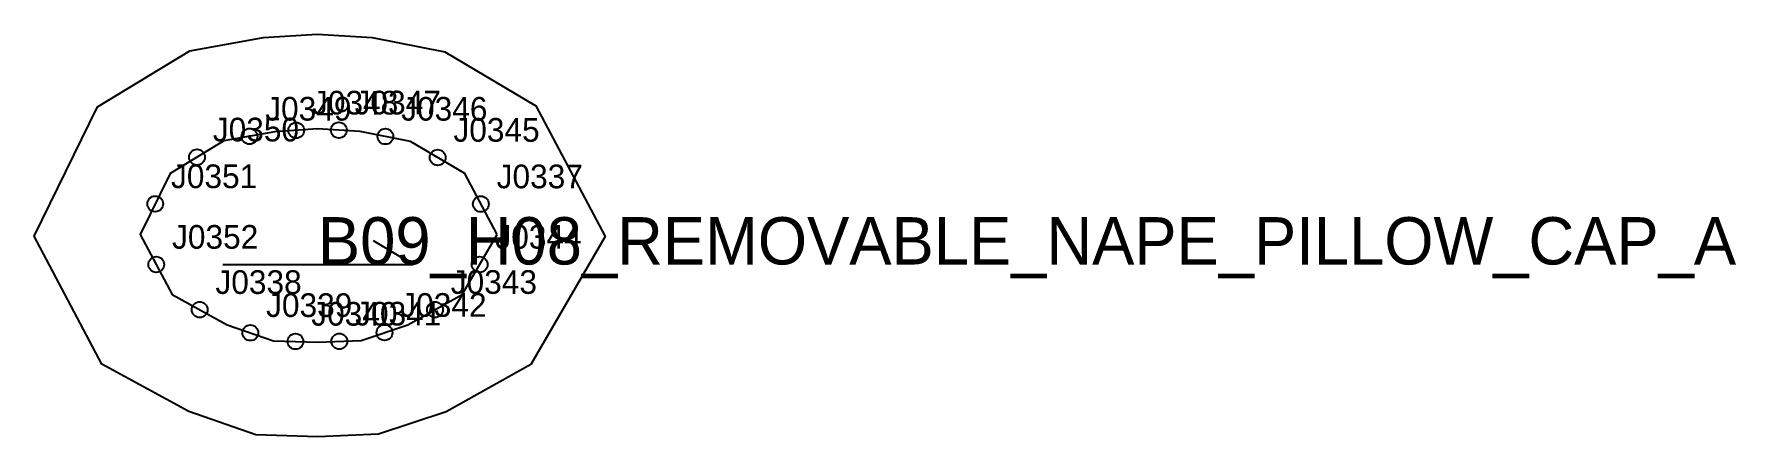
# Model space of a CAD drawing. Header units: millimetres. Extents: x -36 to 180, y -26 to 25.
import ezdxf

# ---------------------------------------------------------------- set-up
doc = ezdxf.new("R2010")
doc.units = ezdxf.units.MM
for name, color, linetype in [('CUT', 1, 'Continuous'), ('GRAIN', 3, 'Continuous'), ('LABEL', 7, 'Continuous'), ('NOTCH', 2, 'Continuous'), ('SEW', 5, 'Continuous')]:
    doc.layers.add(name, color=color, linetype=linetype)

msp = doc.modelspace()

# ---------------------------------------------------------------- linework, layer by layer
at = {"layer": 'CUT'}
msp.add_lwpolyline([(36.47, -0.27), (27.05, -16.48), (16.29, -22.48), (7.74, -25.32), (0.04, -25.66), (-7.8, -25.39), (-16.33, -22.45), (-27.35, -16.41), (-35.93, -0.2), (-27.9, 16.19), (-16.17, 23.28), (-6.86, 24.96), (-0.04, 25.41), (6.93, 24.99), (16.14, 23.17), (27.67, 16.32), (36.47, -0.27)], close=True, dxfattribs=at)
at = {"layer": 'GRAIN'}
for p, q in [((12.11, -3.8), (7.11, -0.8)), ((-12.02, -3.8), (12.11, -3.8))]:
    msp.add_line(p, q, dxfattribs=at)
at = {"layer": 'NOTCH'}
for centre in [(-8.63, 12.44), (-2.7, 13.21), (2.7, 13.22), (8.6, 12.43), (-15.27, 9.8), (15.22, 9.76), (-20.57, 3.88), (20.7, 3.86), (-20.44, -3.8), (20.54, -3.8), (-14.94, -9.53), (14.88, -9.52), (-8.52, -12.45), (-2.8, -13.55), (2.76, -13.53), (8.49, -12.43)]:
    msp.add_circle(centre, 1, dxfattribs=at)
at = {"layer": 'SEW'}
msp.add_lwpolyline([(22.75, 0), (18.65, 7.72), (11.79, 11.8), (5.4, 13.06), (0, 13.38), (-5.4, 13.03), (-11.86, 11.86), (-18.68, 7.74), (-22.46, 0.01), (-18.43, -7.62), (-11.46, -11.44), (-5.59, -13.46), (-0.01, -13.65), (5.54, -13.41), (11.43, -11.45), (18.33, -7.6)], close=True, dxfattribs=at)

# ---------------------------------------------------------------- texts
at = {"layer": 'LABEL'}
for s, height, p in [('J0349', 3, (-6.63, 14.44)), ('J0348', 3, (-0.7, 15.21)), ('J0347', 3, (4.7, 15.22)), ('J0346', 3, (10.6, 14.43)), ('J0350', 3, (-13.27, 11.8)), ('J0345', 3, (17.22, 11.76)), ('J0351', 3, (-18.57, 5.88)), ('J0337', 3, (22.7, 5.86)), ('B09_H08_REMOVABLE_NAPE_PILLOW_CAP_A', 6, (0.05, -3.8)), ('J0352', 3, (-18.44, -1.8)), ('J0344', 3, (22.54, -1.8)), ('J0338', 3, (-12.94, -7.53)), ('J0343', 3, (16.88, -7.52)), ('J0339', 3, (-6.52, -10.45)), ('J0340', 3, (-0.8, -11.55)), ('J0341', 3, (4.76, -11.53)), ('J0342', 3, (10.49, -10.43))]:
    msp.add_text(s, height=height, dxfattribs=at).set_placement(p)

doc.saveas('drawing.dxf')
